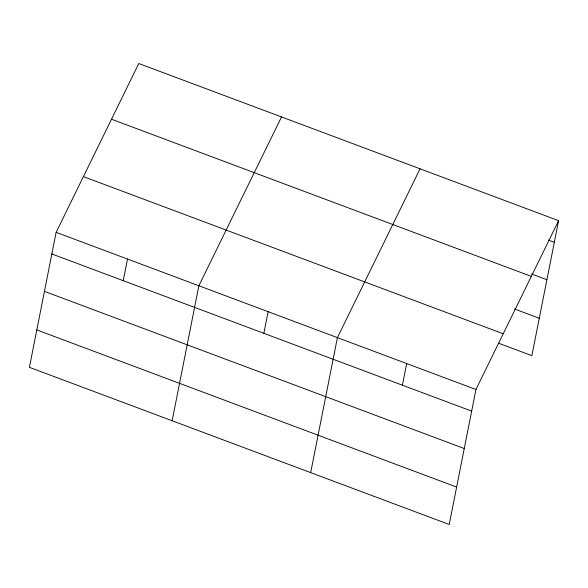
<?xml version="1.0" encoding="UTF-8"?>
<svg xmlns="http://www.w3.org/2000/svg" width="588" height="588" viewBox="0 0 588 588"><rect width="100%" height="100%" fill="white"/><g stroke="black" fill="none" stroke-linecap="round" stroke-linejoin="round"><path stroke-width="0.88" d="M56.132 232.334L29.4 367.324L449.217 524.481L475.949 389.491L558.6 220.676L138.783 63.519L56.132 232.334L475.949 389.491M123.215 280.674L127.5 259.051M172.137 420.758L198.869 285.768L281.52 116.953M263.858 333.322L268.135 311.699M310.677 472.62L337.409 337.63L420.06 168.815M402.398 385.191L406.675 363.56M558.6 220.676L531.868 355.666L498.521 343.186M548.332 240.066L554.315 242.307M531.515 273.957L546.913 279.719M111.507 119.224L531.324 276.382M514.478 308.979L539.277 318.262M83.408 176.62L503.225 333.778M51.847 253.957L471.664 411.122M44.438 291.369L464.255 448.526M36.809 329.912L456.626 487.07"/></g></svg>
